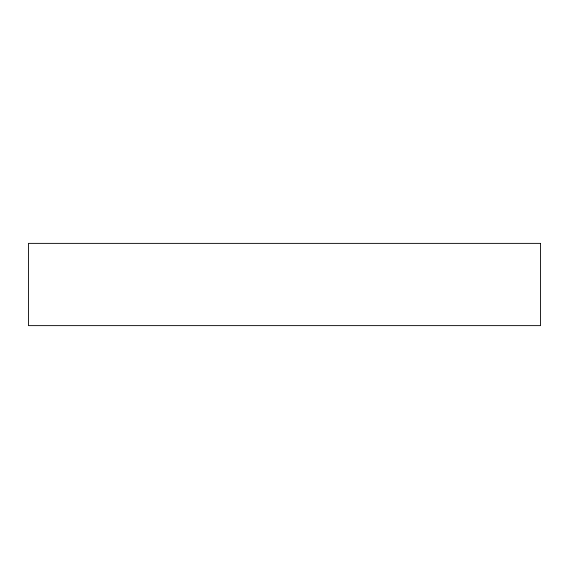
<?xml version="1.0" encoding="UTF-8"?>
<svg xmlns="http://www.w3.org/2000/svg" width="569" height="569" viewBox="0 0 569 569"><rect width="100%" height="100%" fill="white"/><g stroke="black" fill="none" stroke-linecap="round" stroke-linejoin="round"><path stroke-width="0.85" d="M540.55 243.376L28.45 243.376L28.45 325.624L540.55 325.624L540.55 243.376"/></g></svg>
